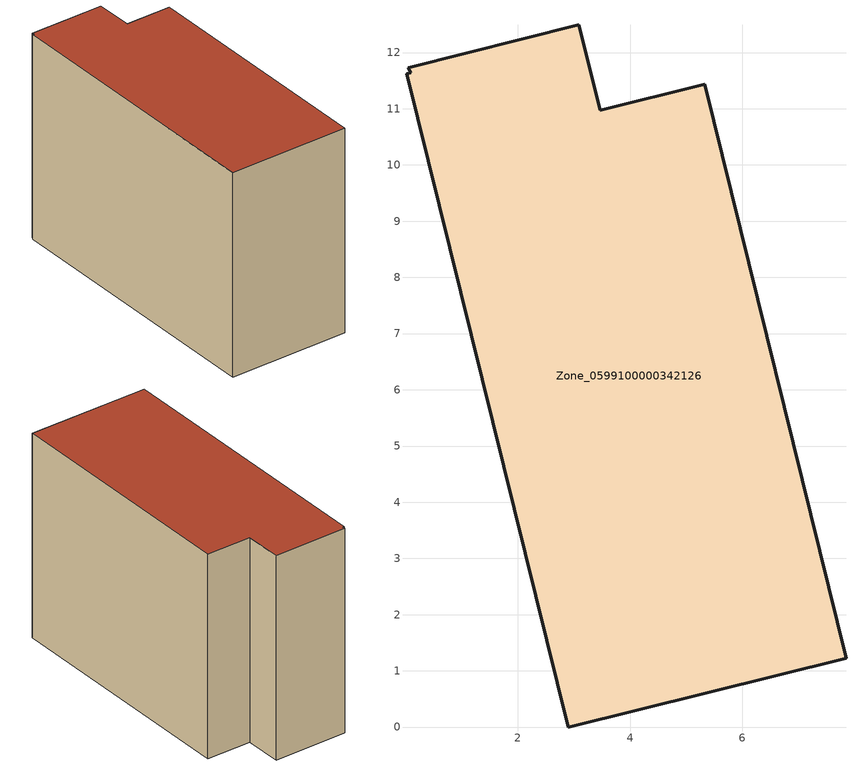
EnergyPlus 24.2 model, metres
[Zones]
Zone_0599100000342126
 floor ground (C_G): 7.84,1.22 2.9,0 0.02,11.62 0.1,11.64 0.06,11.73 3.09,12.49 3.47,10.97 5.33,11.44 z0
 wall outside (C_F): 3.47,10.97 3.09,12.49 0.06,11.73 0.1,11.64 0.02,11.62 2.9,0 7.84,1.22 5.33,11.44 3.47,10.97 z0:8.67
 roof outside (C_R): 0.1,11.64 0.02,11.62 2.9,0 7.84,1.22 5.33,11.44 3.47,10.97 3.09,12.49 0.06,11.73 z8.67
[BUILDING]
Pand.0599100000342126: North Axis=0; Terrain=City; Loads Convergence Tolerance Value=0.04; Temperature Convergence Tolerance Value=0.4; Solar Distribution=FullExterior; Maximum Number of Warmup Days=25; Minimum Number of Warmup Days=1
[Site:Location]
Rotterdam.The.Hague.AP_ZH_NLD Design_Conditions: Latitude=51.96; Longitude=4.45; Time Zone=1; Elevation=-4.5
[SITE:GROUNDTEMPERATURE:BUILDINGSURFACE]
18, 18, 18, 18, 18, 18, 18, 18, 18, 18, 18, 18
[MATERIAL] Thermal Absorptance=0.9; Solar Absorptance=0.7; Visible Absorptance=0.7
Name | Roughness | Thickness | Conductivity | Density | Specific Heat
G.TI.1992-2005 | MediumSmooth | 0.15 | 0.06 | 540 | 1210
F.TI.1992-2005 | Rough | 0.3 | 0.12 | 1920 | 840
R.TI.1992-2005 | MediumRough | 0.2 | 0.08 | 1500 | 1000
[CONSTRUCTION]
C_G: G.TI.1992-2005
C_F: F.TI.1992-2005
C_R: R.TI.1992-2005
[ZONE]
Zone_0599100000342126: Type=1; Multiplier=1; Ceiling Height=Autocalculate; Volume=Autocalculate; Floor Area=autocalculate; Part of Total Floor Area=Yes
[ZONEINFILTRATION:DESIGNFLOWRATE]
Infil_Zone_0599100000342126: Zone or ZoneList or Space or SpaceList=Zone_0599100000342126; Schedule=AlwaysOn; Design Flow Rate Calculation Method=Flow/Area; Flow Rate per Floor Area=0.0015; Constant Term Coefficient=1; Temperature Term Coefficient=0; Velocity Term Coefficient=0; Velocity Squared Term Coefficient=0
[HVACTEMPLATE:ZONE:IDEALLOADSAIRSYSTEM]
Zone_0599100000342126: Maximum Heating Supply Air Temperature=50; Minimum Cooling Supply Air Temperature=13; Maximum Heating Supply Air Humidity Ratio=0.0156; Minimum Cooling Supply Air Humidity Ratio=0.0077; Heating Limit=NoLimit; Cooling Limit=NoLimit; Dehumidification Control Type=ConstantSensibleHeatRatio; Cooling Sensible Heat Ratio=0.7; Dehumidification Setpoint=60; Humidification Control Type=None; Humidification Setpoint=30; Outdoor Air Method=None; Outdoor Air Flow Rate per Person=0.00944; Outdoor Air Flow Rate per Zone Floor Area=0; Outdoor Air Flow Rate per Zone=0; Demand Controlled Ventilation Type=None; Outdoor Air Economizer Type=NoEconomizer; Heat Recovery Type=None; Sensible Heat Recovery Effectiveness=0.7; Latent Heat Recovery Effectiveness=0.65
[ZONECONTROL:THERMOSTAT]
ThermostatControl_Zone_0599100000342126: Zone or ZoneList=Zone_0599100000342126; Control Type Schedule=DualSetpointControlType; Control 1=Thermostat_Zone_0599100000342126; Temperature Difference Between Cutout And Setpoint=0
[THERMOSTATSETPOINT:DUALSETPOINT]
Thermostat_Zone_0599100000342126: Heating Setpoint Temperature Schedule=HeatingSetpoint_Zone_0599100000342126; Cooling Setpoint Temperature Schedule=CoolingSetpoint_Zone_0599100000342126
[SCHEDULE:COMPACT]
HeatingSetpoint_Zone_0599100000342126: Through: 12/31, For: AllDays, Until: 24:00, 21
CoolingSetpoint_Zone_0599100000342126: Through: 12/31, For: AllDays, Until: 24:00, 24
DualSetpointControlType: Through: 12/31, For: AllDays, Until: 24:00, 4
AlwaysOn: Through: 12/31, For: AllDays, Until: 24:00, 1
